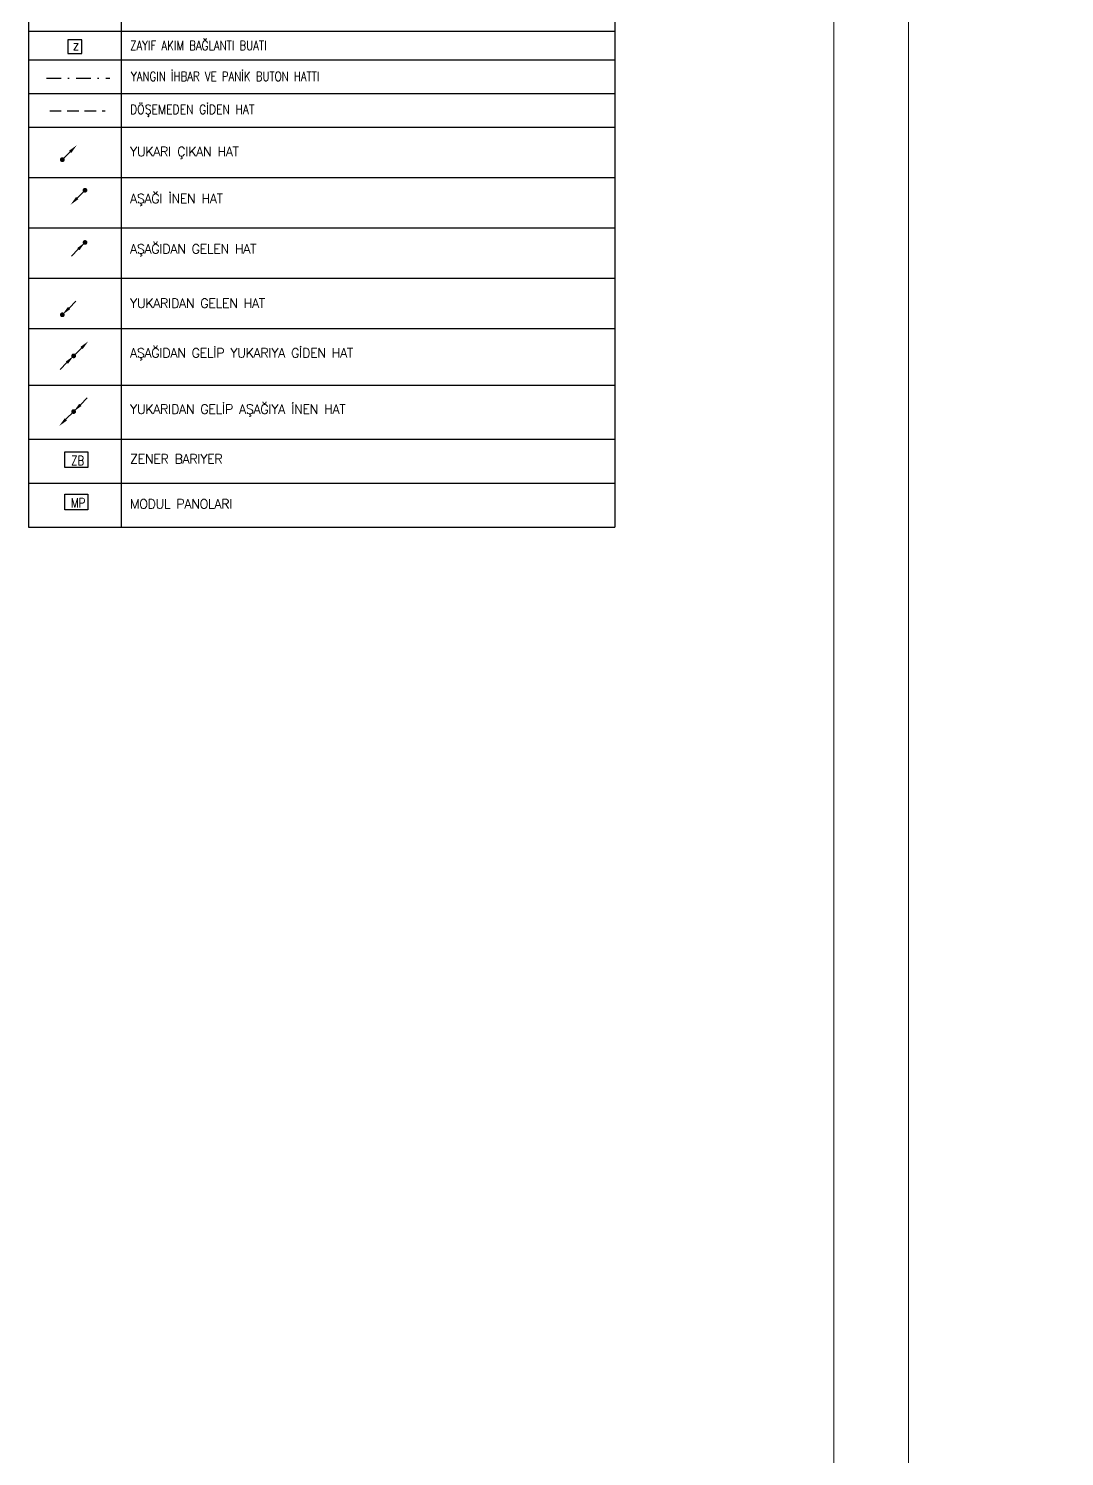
# Model space of a CAD drawing. Header units: metres. Extents: x -19121 to 152404, y -12107 to 29421.
# Drawn here: x -13294 to -8852, y 307 to 6430 of the extents above; entities that cross this region are included whole.
import ezdxf

# ---------------------------------------------------------------- set-up
doc = ezdxf.new("R2010")
doc.units = ezdxf.units.M
doc.header["$LTSCALE"] = 50
doc.header["$MEASUREMENT"] = 0
doc.linetypes.add('DASHDOT', pattern=[25.4, 12.7, -6.35, 0, -6.35])
doc.linetypes.add('DASHED', pattern=[0.75, 0.5, -0.25])
for name, color, linetype, lineweight in [('40A', 9, 'Continuous', 9), ('E-KABLO', 7, 'Continuous', 30), ('E-OK', 3, 'Continuous', 30), ('E-YAZI', 7, 'Continuous', 30), ('E-ZAYIF AKIM BAĞLANTI KUTUSU BUAT', 7, 'Continuous', 30)]:
    doc.layers.add(name, color=color, linetype=linetype, lineweight=lineweight)
doc.styles.add('E-YAZI', font='txttw.shx', dxfattribs={"height": 200})

# ---------------------------------------------------------------- blocks, each defined once
blk = doc.blocks.new('*U239')
at = {"layer": 'E-OK', "color": 3, "linetype": 'Continuous'}
blk.add_line((-98, -98), (0, 0), dxfattribs=at)
at = {"layer": 'E-OK', "color": 4, "linetype": 'Continuous', "const_width": 30}
blk.add_lwpolyline([(-15, 0, 1), (15, 0, 1)], format="xyb", close=True, dxfattribs=at)
at = {"layer": 'E-OK', "color": 3, "linetype": 'Continuous'}
blk.add_solid([(-84, -112), (-112, -84), (-183, -183)], dxfattribs=at)
blk = doc.blocks.new('*U240')
at = {"layer": 'E-OK', "color": 3, "linetype": 'Continuous'}
for p, q in [((85, 85), (172, 172)), ((-98, -98), (0, 0))]:
    blk.add_line(p, q, dxfattribs=at)
at = {"layer": 'E-OK', "color": 4, "linetype": 'Continuous', "const_width": 30}
blk.add_lwpolyline([(-15, 0, 1), (15, 0, 1)], format="xyb", close=True, dxfattribs=at)
at = {"layer": 'E-OK', "color": 3, "linetype": 'Continuous'}
for points in [[(99, 71), (71, 99), (0, 0)], [(-84, -112), (-112, -84), (-183, -183)]]:
    blk.add_solid(points, dxfattribs=at)
blk = doc.blocks.new('ZAYIF AKIM BAĞLANTI BUATI 1 100')
at = {"layer": 'E-ZAYIF AKIM BAĞLANTI KUTUSU BUAT', "color": 4}
blk.add_lwpolyline([(-17.5, 0), (17.5, 0), (17.5, 35), (-17.5, 35)], close=True, dxfattribs=at)
at = {"layer": 'E-ZAYIF AKIM BAĞLANTI KUTUSU BUAT', "color": 3, "style": 'E-YAZI'}
blk.add_text('Z', height=17.5, dxfattribs=at).set_placement((-4.7, 8.4))
blk = doc.blocks.new('*U241')
at = {"layer": 'E-OK', "color": 3, "linetype": 'Continuous'}
blk.add_line((85, 85), (172, 172), dxfattribs=at)
at = {"layer": 'E-OK', "color": 4, "linetype": 'Continuous', "const_width": 30}
blk.add_lwpolyline([(-15, 0, 1), (15, 0, 1)], format="xyb", close=True, dxfattribs=at)
at = {"layer": 'E-OK', "color": 3, "linetype": 'Continuous'}
blk.add_solid([(99, 71), (71, 99), (0, 0)], dxfattribs=at)
blk = doc.blocks.new('E-ZENER BARIYER')
at = {"layer": 'E-KABLO', "color": 1}
blk.add_lwpolyline([(-55.3, 0.3), (42.8, 0.3), (42.8, -66.6), (-55.3, -66.6)], close=True, dxfattribs=at)
at = {"layer": 'E-KABLO', "color": 1, "style": 'E-YAZI', "width": 0.8}
blk.add_text('ZB', height=40, dxfattribs=at).set_placement((-29.2, -57.1))
blk = doc.blocks.new('E-MODUL PANOLARI')
at = {"layer": 'E-KABLO', "color": 1}
blk.add_lwpolyline([(-49, 66.9), (49, 66.9), (49, 0), (-49, 0)], close=True, dxfattribs=at)
at = {"layer": 'E-KABLO', "color": 1, "style": 'E-YAZI', "width": 0.8}
blk.add_text('MP', height=40, dxfattribs=at).set_placement((-23, 9.5))

msp = doc.modelspace()

# ---------------------------------------------------------------- linework, layer by layer
at = {"layer": '40A'}
for points in [[(18159.28, -4218.56), (-9840.72, -4218.56), (-9840.72, 12601.44), (18159.28, 12601.44)], [(-9520.72, 12281.44), (15999.52, 12281.44), (15999.52, -3898.56), (-9520.72, -3898.56)]]:
    msp.add_lwpolyline(points, close=True, dxfattribs=at)
at = {"layer": 'E-KABLO', "color": 6, "linetype": 'DASHDOT', "ltscale": 0.1}
msp.add_line((-13217.34, 6217.3), (-12945.05, 6217.3), dxfattribs=at)
at = {"layer": 'E-KABLO', "color": 6, "linetype": 'DASHED', "ltscale": 2}
msp.add_line((-13203.41, 6077.55), (-12965.16, 6077.55), dxfattribs=at)
at = {"layer": 'E-YAZI', "color": 4}
for p, q in [((-13293.97, 11935.01), (-13293.97, 4291.04)), ((-10779.37, 11935.01), (-10779.37, 4291.04)), ((-13293.97, 4291.04), (-10779.37, 4291.04))]:
    msp.add_line(p, q, dxfattribs=at)
at = {"layer": 'E-YAZI', "color": 7}
msp.add_line((-12897.14, 11817.19), (-12897.14, 4291.04), dxfattribs=at)
at = {"layer": 'E-YAZI', "color": 7, "linetype": 'Continuous'}
for p, q in [((-13293.97, 6419.19), (-10779.37, 6419.19)), ((-13293.97, 6295.19), (-10779.37, 6295.19)), ((-13293.97, 6151.19), (-10779.37, 6151.19)), ((-13293.97, 6007.19), (-10779.37, 6007.19)), ((-13293.97, 5791.19), (-10779.37, 5791.19)), ((-13293.97, 5575.19), (-10779.37, 5575.19)), ((-13293.97, 5359.19), (-10779.37, 5359.19)), ((-13293.97, 5143.19), (-10779.37, 5143.19)), ((-13293.97, 4900.87), (-10779.37, 4900.87)), ((-13293.97, 4668.48), (-10779.37, 4668.48)), ((-13293.97, 4479.76), (-10779.37, 4479.76))]:
    msp.add_line(p, q, dxfattribs=at)

# ---------------------------------------------------------------- block references
at = {"layer": 'E-KABLO', "color": 1}
for name, p in [('E-ZENER BARIYER', (-13082.54, 4614.26)), ('E-MODUL PANOLARI', (-13088.79, 4366.58))]:
    msp.add_blockref(name, p, dxfattribs=at)
at = {"layer": 'E-OK', "xscale": -0.34, "yscale": 0.34, "zscale": 0.34}
for name, p, rotation in [('*U239', (-13149.18, 5867.44), 90), ('*U239', (-13051.79, 5736.33), 270), ('*U241', (-13051.79, 5512.56), 90), ('*U241', (-13149.18, 5202.4), 270), ('*U240', (-13100.48, 5026.18), 90), ('*U240', (-13100.48, 4787.44), 270)]:
    msp.add_blockref(name, p, dxfattribs=dict(at, rotation=rotation))
at = {"layer": 'E-ZAYIF AKIM BAĞLANTI KUTUSU BUAT', "xscale": 1.7, "yscale": 1.7, "zscale": 1.7}
msp.add_blockref('ZAYIF AKIM BAĞLANTI BUATI 1 100', (-13095.56, 6322.19), dxfattribs=at)

# ---------------------------------------------------------------- texts
at = {"layer": 'E-YAZI', "color": 3, "style": 'E-YAZI'}
for s, width, p in [('ZAYIF AKIM BAĞLANTI BUATI', 0.8, (-12858.67, 6336.83)), ('YANGIN İHBAR VE PANİK BUTON HATTI', 0.8, (-12854.62, 6204.79)), ('DÖŞEMEDEN GİDEN HAT', 0.85, (-12858.67, 6062.9, 0))]:
    msp.add_text(s, height=40, dxfattribs=dict(at, width=width)).set_placement(p)
at = {"layer": 'E-YAZI', "color": 3, "char_height": 40, "attachment_point": 1, "style": 'E-YAZI'}
for s, insert in [('{\\T0.95;YUKARI ÇIKAN HAT}', (-12858.67, 5922.08)), ('{\\T0.95;AŞAĞI İNEN HAT}', (-12858.67, 5720.67)), ('{\\T0.95;AŞAĞIDAN GELEN HAT}', (-12858.67, 5504.67)), ('{\\T0.95;YUKARIDAN GELEN HAT}', (-12858.67, 5271.52)), ('{\\T0.95;AŞAĞIDAN GELİP YUKARIYA GİDEN HAT}', (-12858.67, 5058.59)), ('{\\T0.95;YUKARIDAN GELİP AŞAĞIYA İNEN HAT}', (-12858.67, 4817.85))]:
    msp.add_mtext_dynamic_manual_height_columns(s, width=9808.8359, gutter_width=12.5, heights=[0], dxfattribs=dict(at, insert=insert))
at = {"layer": 'E-YAZI', "color": 1, "char_height": 40, "attachment_point": 1, "style": 'E-YAZI'}
for s, insert in [('{\\T0.95;ZENER BARIYER}', (-12858.67, 4604.35)), ('{\\T0.95;MODUL PANOLARI}', (-12858.67, 4411.23))]:
    msp.add_mtext_dynamic_manual_height_columns(s, width=9808.8359, gutter_width=12.5, heights=[0], dxfattribs=dict(at, insert=insert))

doc.saveas('drawing.dxf')
